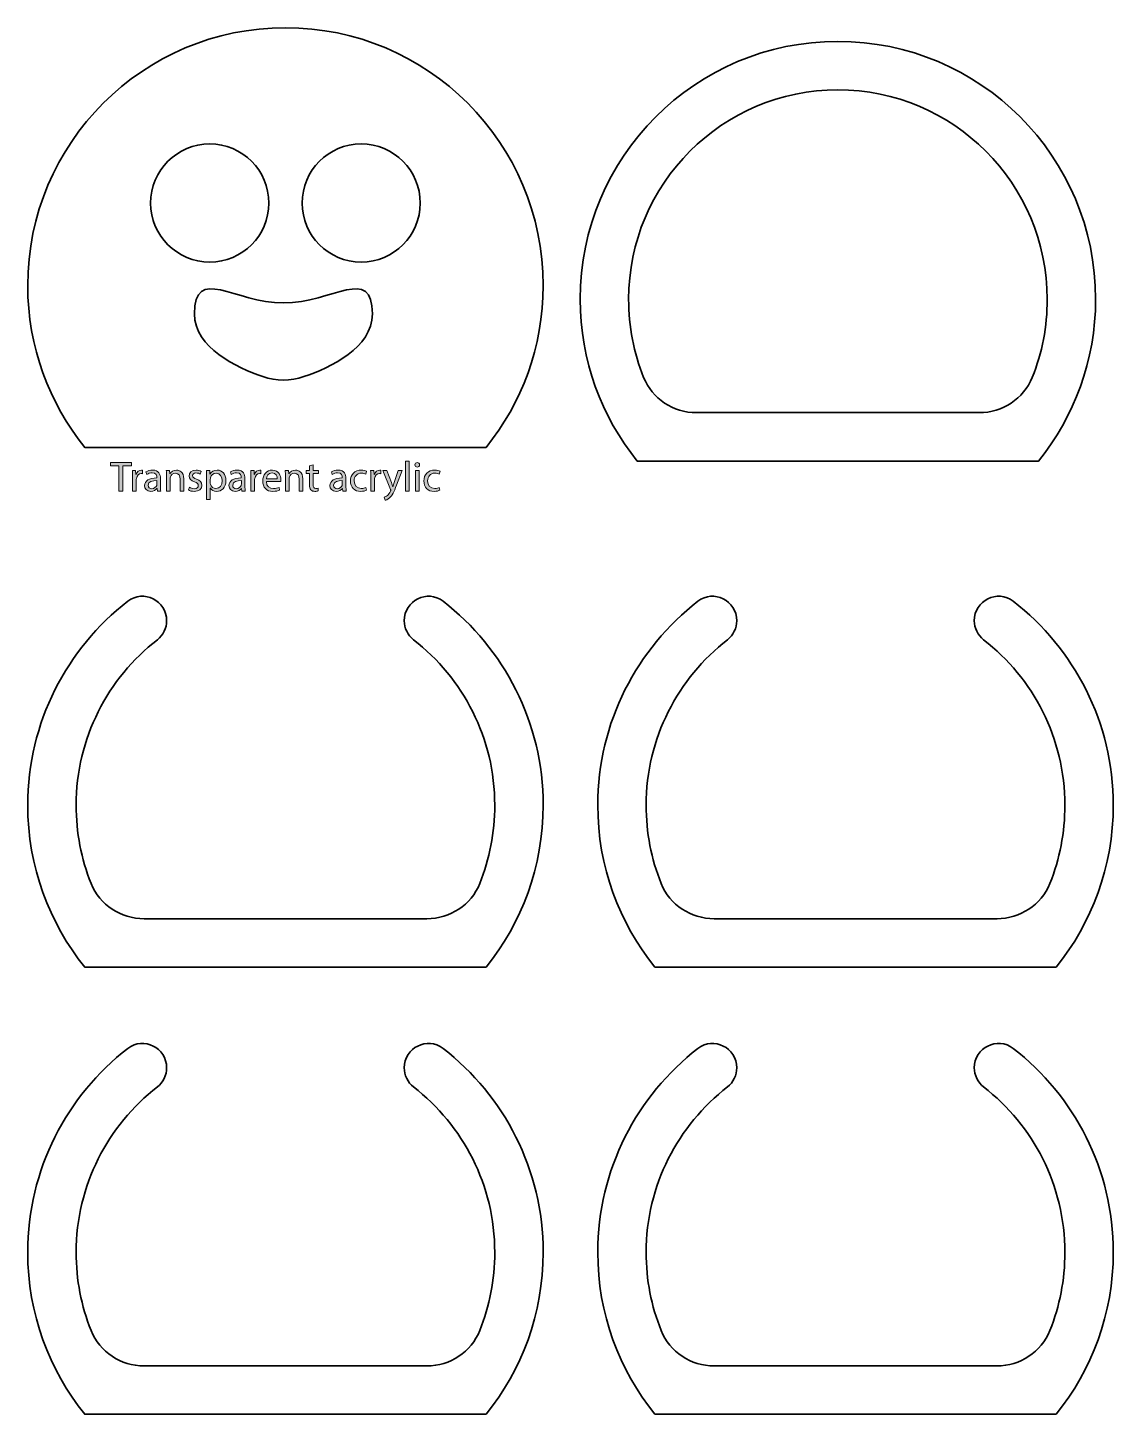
# Model space of a CAD drawing. Header units: inches. Extents: x 0.5 to 19.7, y -11.3 to -0.6.
# Drawn here: x 0.48 to 8.89, y -11.29 to -0.56 of the extents above; entities that cross this region are included whole.
import ezdxf

# ---------------------------------------------------------------- set-up
doc = ezdxf.new("R2010")
doc.units = ezdxf.units.IN
doc.header["$MEASUREMENT"] = 0
doc.layers.add('_U+0421_U+043B_U+043E_U+0439 1', color=7, linetype='Continuous')

# ---------------------------------------------------------------- blocks, each defined once
blk = doc.blocks.new('block 2')
at = {"layer": '_U+0421_U+043B_U+043E_U+0439 1', "lineweight": 0}
for points, knots in [([(1.506, -4.106), (1.506, -4.12), (1.507, -4.133), (1.509, -4.144), (1.509, -4.144), (1.483, -4.144), (1.483, -4.144), (1.483, -4.144), (1.48, -4.124), (1.48, -4.124), (1.48, -4.124), (1.479, -4.124), (1.479, -4.124), (1.471, -4.136), (1.454, -4.147), (1.431, -4.147), (1.399, -4.147), (1.383, -4.125), (1.383, -4.102), (1.383, -4.064), (1.417, -4.043), (1.478, -4.043), (1.478, -4.043), (1.478, -4.04), (1.478, -4.04), (1.478, -4.027), (1.474, -4.003), (1.442, -4.003), (1.427, -4.003), (1.412, -4.008), (1.401, -4.015), (1.401, -4.015), (1.394, -3.996), (1.394, -3.996), (1.407, -3.988), (1.426, -3.982), (1.446, -3.982), (1.494, -3.982), (1.506, -4.015), (1.506, -4.047), (1.506, -4.047), (1.506, -4.106), (1.506, -4.106)], [0, 0, 0, 0, 1, 1, 1, 2, 2, 2, 3, 3, 3, 4, 4, 4, 5, 5, 5, 6, 6, 6, 7, 7, 7, 8, 8, 8, 9, 9, 9, 10, 10, 10, 11, 11, 11, 12, 12, 12, 13, 13, 13, 14, 14, 14, 14]), ([(1.478, -4.063), (1.447, -4.062), (1.411, -4.068), (1.411, -4.099), (1.411, -4.117), (1.424, -4.126), (1.439, -4.126), (1.459, -4.126), (1.472, -4.113), (1.477, -4.1), (1.478, -4.097), (1.478, -4.094), (1.478, -4.091), (1.478, -4.091), (1.478, -4.063), (1.478, -4.063)], [0, 0, 0, 0, 1, 1, 1, 2, 2, 2, 3, 3, 3, 4, 4, 4, 5, 5, 5, 5])]:
    blk.add_open_spline(points, degree=3, knots=knots, dxfattribs=at)
blk = doc.blocks.new('block 3')
at = {"layer": '_U+0421_U+043B_U+043E_U+0439 1', "lineweight": 0}
for points, knots in [([(2.013, -4.062), (2.013, -4.119), (1.978, -4.147), (1.941, -4.147), (1.92, -4.147), (1.902, -4.138), (1.893, -4.123), (1.893, -4.123), (1.892, -4.123), (1.892, -4.123), (1.892, -4.123), (1.892, -4.209), (1.892, -4.209), (1.892, -4.209), (1.863, -4.209), (1.863, -4.209), (1.863, -4.209), (1.863, -4.037), (1.863, -4.037), (1.863, -4.017), (1.863, -4.001), (1.862, -3.986), (1.862, -3.986), (1.888, -3.986), (1.888, -3.986), (1.888, -3.986), (1.889, -4.013), (1.889, -4.013), (1.889, -4.013), (1.89, -4.013), (1.89, -4.013), (1.902, -3.994), (1.92, -3.982), (1.946, -3.982), (1.984, -3.982), (2.013, -4.014), (2.013, -4.062)], [0, 0, 0, 0, 1, 1, 1, 2, 2, 2, 3, 3, 3, 4, 4, 4, 5, 5, 5, 6, 6, 6, 7, 7, 7, 8, 8, 8, 9, 9, 9, 10, 10, 10, 11, 11, 11, 12, 12, 12, 12]), ([(1.984, -4.064), (1.984, -4.032), (1.968, -4.005), (1.937, -4.005), (1.918, -4.005), (1.899, -4.019), (1.894, -4.041), (1.893, -4.044), (1.892, -4.048), (1.892, -4.052), (1.892, -4.052), (1.892, -4.079), (1.892, -4.079), (1.892, -4.084), (1.893, -4.088), (1.893, -4.091), (1.898, -4.111), (1.916, -4.125), (1.936, -4.125), (1.967, -4.125), (1.984, -4.1), (1.984, -4.064)], [0, 0, 0, 0, 1, 1, 1, 2, 2, 2, 3, 3, 3, 4, 4, 4, 5, 5, 5, 6, 6, 6, 7, 7, 7, 7])]:
    blk.add_open_spline(points, degree=3, knots=knots, dxfattribs=at)
blk = doc.blocks.new('block 4')
at = {"layer": '_U+0421_U+043B_U+043E_U+0439 1', "lineweight": 0}
for points, knots in [([(2.161, -4.106), (2.161, -4.12), (2.161, -4.133), (2.163, -4.144), (2.163, -4.144), (2.137, -4.144), (2.137, -4.144), (2.137, -4.144), (2.135, -4.124), (2.135, -4.124), (2.135, -4.124), (2.134, -4.124), (2.134, -4.124), (2.125, -4.136), (2.108, -4.147), (2.085, -4.147), (2.053, -4.147), (2.037, -4.125), (2.037, -4.102), (2.037, -4.064), (2.071, -4.043), (2.132, -4.043), (2.132, -4.043), (2.132, -4.04), (2.132, -4.04), (2.132, -4.027), (2.129, -4.003), (2.096, -4.003), (2.081, -4.003), (2.066, -4.008), (2.055, -4.015), (2.055, -4.015), (2.048, -3.996), (2.048, -3.996), (2.062, -3.988), (2.08, -3.982), (2.1, -3.982), (2.149, -3.982), (2.161, -4.015), (2.161, -4.047), (2.161, -4.047), (2.161, -4.106), (2.161, -4.106)], [0, 0, 0, 0, 1, 1, 1, 2, 2, 2, 3, 3, 3, 4, 4, 4, 5, 5, 5, 6, 6, 6, 7, 7, 7, 8, 8, 8, 9, 9, 9, 10, 10, 10, 11, 11, 11, 12, 12, 12, 13, 13, 13, 14, 14, 14, 14]), ([(2.133, -4.063), (2.101, -4.062), (2.066, -4.068), (2.066, -4.099), (2.066, -4.117), (2.078, -4.126), (2.093, -4.126), (2.113, -4.126), (2.127, -4.113), (2.131, -4.1), (2.132, -4.097), (2.133, -4.094), (2.133, -4.091), (2.133, -4.091), (2.133, -4.063), (2.133, -4.063)], [0, 0, 0, 0, 1, 1, 1, 2, 2, 2, 3, 3, 3, 4, 4, 4, 5, 5, 5, 5])]:
    blk.add_open_spline(points, degree=3, knots=knots, dxfattribs=at)
blk = doc.blocks.new('block 5')
at = {"layer": '_U+0421_U+043B_U+043E_U+0439 1', "lineweight": 0}
for points, knots in [([(2.439, -4.057), (2.439, -4.062), (2.438, -4.067), (2.438, -4.07), (2.438, -4.07), (2.327, -4.07), (2.327, -4.07), (2.327, -4.109), (2.352, -4.125), (2.381, -4.125), (2.401, -4.125), (2.414, -4.121), (2.425, -4.117), (2.425, -4.117), (2.429, -4.137), (2.429, -4.137), (2.419, -4.142), (2.402, -4.147), (2.377, -4.147), (2.328, -4.147), (2.299, -4.115), (2.299, -4.067), (2.299, -4.02), (2.327, -3.982), (2.373, -3.982), (2.425, -3.982), (2.439, -4.027), (2.439, -4.057)], [0, 0, 0, 0, 1, 1, 1, 2, 2, 2, 3, 3, 3, 4, 4, 4, 5, 5, 5, 6, 6, 6, 7, 7, 7, 8, 8, 8, 9, 9, 9, 9]), ([(2.411, -4.049), (2.411, -4.031), (2.403, -4.003), (2.371, -4.003), (2.342, -4.003), (2.329, -4.029), (2.327, -4.049), (2.327, -4.049), (2.411, -4.049), (2.411, -4.049)], [0, 0, 0, 0, 1, 1, 1, 2, 2, 2, 3, 3, 3, 3])]:
    blk.add_open_spline(points, degree=3, knots=knots, dxfattribs=at)
blk = doc.blocks.new('block 6')
at = {"layer": '_U+0421_U+043B_U+043E_U+0439 1', "lineweight": 0}
for points, knots in [([(2.943, -4.106), (2.943, -4.12), (2.944, -4.133), (2.946, -4.144), (2.946, -4.144), (2.919, -4.144), (2.919, -4.144), (2.919, -4.144), (2.917, -4.124), (2.917, -4.124), (2.917, -4.124), (2.916, -4.124), (2.916, -4.124), (2.907, -4.136), (2.89, -4.147), (2.868, -4.147), (2.836, -4.147), (2.819, -4.125), (2.819, -4.102), (2.819, -4.064), (2.853, -4.043), (2.914, -4.043), (2.914, -4.043), (2.914, -4.04), (2.914, -4.04), (2.914, -4.027), (2.911, -4.003), (2.879, -4.003), (2.864, -4.003), (2.848, -4.008), (2.837, -4.015), (2.837, -4.015), (2.831, -3.996), (2.831, -3.996), (2.844, -3.988), (2.863, -3.982), (2.883, -3.982), (2.931, -3.982), (2.943, -4.015), (2.943, -4.047), (2.943, -4.047), (2.943, -4.106), (2.943, -4.106)], [0, 0, 0, 0, 1, 1, 1, 2, 2, 2, 3, 3, 3, 4, 4, 4, 5, 5, 5, 6, 6, 6, 7, 7, 7, 8, 8, 8, 9, 9, 9, 10, 10, 10, 11, 11, 11, 12, 12, 12, 13, 13, 13, 14, 14, 14, 14]), ([(2.915, -4.063), (2.884, -4.062), (2.848, -4.068), (2.848, -4.099), (2.848, -4.117), (2.861, -4.126), (2.875, -4.126), (2.896, -4.126), (2.909, -4.113), (2.913, -4.1), (2.914, -4.097), (2.915, -4.094), (2.915, -4.091), (2.915, -4.091), (2.915, -4.063), (2.915, -4.063)], [0, 0, 0, 0, 1, 1, 1, 2, 2, 2, 3, 3, 3, 4, 4, 4, 5, 5, 5, 5])]:
    blk.add_open_spline(points, degree=3, knots=knots, dxfattribs=at)

msp = doc.modelspace()

# ---------------------------------------------------------------- hatches: boundary and pattern name
at = {"layer": '_U+0421_U+043B_U+043E_U+0439 1', "true_color": 0x662d91}
h = msp.add_hatch(color=197, dxfattribs=at)
h.dxf.hatch_style = 2
h.paths.add_polyline_path([(1.118, -3.924), (1.281, -3.924), (1.281, -3.948), (1.214, -3.948), (1.214, -4.144), (1.185, -4.144), (1.185, -3.948), (1.118, -3.948)])
edge = h.paths.add_edge_path()
edge.add_spline(control_points=[(1.316, -4.017), (1.316, -4.017), (1.315, -4.017), (1.315, -4.017), (1.315, -4.017), (1.314, -3.986), (1.314, -3.986), (1.314, -3.986), (1.289, -3.986), (1.289, -3.986), (1.29, -4), (1.29, -4.016), (1.29, -4.035), (1.29, -4.035), (1.29, -4.144), (1.29, -4.144), (1.29, -4.144), (1.318, -4.144), (1.318, -4.144), (1.318, -4.144), (1.318, -4.06), (1.318, -4.06), (1.318, -4.055), (1.319, -4.05), (1.32, -4.046), (1.324, -4.025), (1.338, -4.009), (1.358, -4.009), (1.362, -4.009), (1.365, -4.01), (1.368, -4.01), (1.368, -4.01), (1.368, -3.983), (1.368, -3.983), (1.365, -3.982), (1.363, -3.982), (1.36, -3.982), (1.341, -3.982), (1.323, -3.995), (1.316, -4.017)], knot_values=[0, 0, 0, 0, 1, 1, 1, 2, 2, 2, 3, 3, 3, 4, 4, 4, 5, 5, 5, 6, 6, 6, 7, 7, 7, 8, 8, 8, 9, 9, 9, 10, 10, 10, 11, 11, 11, 12, 12, 12, 13, 13, 13, 13], degree=3, periodic=1)
edge = h.paths.add_edge_path()
edge.add_spline(control_points=[(1.506, -4.106), (1.506, -4.12), (1.507, -4.133), (1.509, -4.144), (1.509, -4.144), (1.483, -4.144), (1.483, -4.144), (1.483, -4.144), (1.48, -4.124), (1.48, -4.124), (1.48, -4.124), (1.479, -4.124), (1.479, -4.124), (1.471, -4.136), (1.454, -4.147), (1.431, -4.147), (1.399, -4.147), (1.383, -4.125), (1.383, -4.102), (1.383, -4.064), (1.417, -4.043), (1.478, -4.043), (1.478, -4.043), (1.478, -4.04), (1.478, -4.04), (1.478, -4.027), (1.474, -4.003), (1.442, -4.003), (1.427, -4.003), (1.412, -4.008), (1.401, -4.015), (1.401, -4.015), (1.394, -3.996), (1.394, -3.996), (1.407, -3.988), (1.426, -3.982), (1.446, -3.982), (1.494, -3.982), (1.506, -4.015), (1.506, -4.047), (1.506, -4.047), (1.506, -4.106), (1.506, -4.106)], knot_values=[0, 0, 0, 0, 1, 1, 1, 2, 2, 2, 3, 3, 3, 4, 4, 4, 5, 5, 5, 6, 6, 6, 7, 7, 7, 8, 8, 8, 9, 9, 9, 10, 10, 10, 11, 11, 11, 12, 12, 12, 13, 13, 13, 14, 14, 14, 14], degree=3, periodic=1)
edge = h.paths.add_edge_path()
edge.add_spline(control_points=[(1.478, -4.063), (1.447, -4.062), (1.411, -4.068), (1.411, -4.099), (1.411, -4.117), (1.424, -4.126), (1.439, -4.126), (1.459, -4.126), (1.472, -4.113), (1.477, -4.1), (1.478, -4.097), (1.478, -4.094), (1.478, -4.091), (1.478, -4.091), (1.478, -4.063), (1.478, -4.063)], knot_values=[0, 0, 0, 0, 1, 1, 1, 2, 2, 2, 3, 3, 3, 4, 4, 4, 5, 5, 5, 5], degree=3, periodic=1)
edge = h.paths.add_edge_path()
edge.add_spline(control_points=[(1.631, -3.982), (1.605, -3.982), (1.587, -3.997), (1.579, -4.012), (1.579, -4.012), (1.578, -4.012), (1.578, -4.012), (1.578, -4.012), (1.577, -3.986), (1.577, -3.986), (1.577, -3.986), (1.551, -3.986), (1.551, -3.986), (1.552, -3.999), (1.553, -4.012), (1.553, -4.028), (1.553, -4.028), (1.553, -4.144), (1.553, -4.144), (1.553, -4.144), (1.581, -4.144), (1.581, -4.144), (1.581, -4.144), (1.581, -4.049), (1.581, -4.049), (1.581, -4.044), (1.582, -4.039), (1.583, -4.035), (1.588, -4.019), (1.603, -4.006), (1.622, -4.006), (1.649, -4.006), (1.659, -4.027), (1.659, -4.053), (1.659, -4.053), (1.659, -4.144), (1.659, -4.144), (1.659, -4.144), (1.687, -4.144), (1.687, -4.144), (1.687, -4.144), (1.687, -4.049), (1.687, -4.049), (1.687, -3.995), (1.653, -3.982), (1.631, -3.982)], knot_values=[0, 0, 0, 0, 1, 1, 1, 2, 2, 2, 3, 3, 3, 4, 4, 4, 5, 5, 5, 6, 6, 6, 7, 7, 7, 8, 8, 8, 9, 9, 9, 10, 10, 10, 11, 11, 11, 12, 12, 12, 13, 13, 13, 14, 14, 14, 15, 15, 15, 15], degree=3, periodic=1)
edge = h.paths.add_edge_path()
edge.add_spline(control_points=[(1.785, -4.052), (1.764, -4.044), (1.755, -4.038), (1.755, -4.025), (1.755, -4.013), (1.764, -4.004), (1.781, -4.004), (1.796, -4.004), (1.808, -4.009), (1.814, -4.013), (1.814, -4.013), (1.821, -3.992), (1.821, -3.992), (1.812, -3.987), (1.798, -3.982), (1.782, -3.982), (1.748, -3.982), (1.728, -4.003), (1.728, -4.028), (1.728, -4.047), (1.741, -4.063), (1.769, -4.073), (1.791, -4.081), (1.799, -4.089), (1.799, -4.102), (1.799, -4.115), (1.789, -4.126), (1.768, -4.126), (1.754, -4.126), (1.739, -4.12), (1.73, -4.114), (1.73, -4.114), (1.723, -4.136), (1.723, -4.136), (1.734, -4.143), (1.75, -4.147), (1.767, -4.147), (1.805, -4.147), (1.827, -4.127), (1.827, -4.1), (1.827, -4.076), (1.812, -4.062), (1.785, -4.052)], knot_values=[0, 0, 0, 0, 1, 1, 1, 2, 2, 2, 3, 3, 3, 4, 4, 4, 5, 5, 5, 6, 6, 6, 7, 7, 7, 8, 8, 8, 9, 9, 9, 10, 10, 10, 11, 11, 11, 12, 12, 12, 13, 13, 13, 14, 14, 14, 14], degree=3, periodic=1)
edge = h.paths.add_edge_path()
edge.add_spline(control_points=[(2.013, -4.062), (2.013, -4.119), (1.978, -4.147), (1.941, -4.147), (1.92, -4.147), (1.902, -4.138), (1.893, -4.123), (1.893, -4.123), (1.892, -4.123), (1.892, -4.123), (1.892, -4.123), (1.892, -4.209), (1.892, -4.209), (1.892, -4.209), (1.863, -4.209), (1.863, -4.209), (1.863, -4.209), (1.863, -4.037), (1.863, -4.037), (1.863, -4.017), (1.863, -4.001), (1.862, -3.986), (1.862, -3.986), (1.888, -3.986), (1.888, -3.986), (1.888, -3.986), (1.889, -4.013), (1.889, -4.013), (1.889, -4.013), (1.89, -4.013), (1.89, -4.013), (1.902, -3.994), (1.92, -3.982), (1.946, -3.982), (1.984, -3.982), (2.013, -4.014), (2.013, -4.062)], knot_values=[0, 0, 0, 0, 1, 1, 1, 2, 2, 2, 3, 3, 3, 4, 4, 4, 5, 5, 5, 6, 6, 6, 7, 7, 7, 8, 8, 8, 9, 9, 9, 10, 10, 10, 11, 11, 11, 12, 12, 12, 12], degree=3, periodic=1)
edge = h.paths.add_edge_path()
edge.add_spline(control_points=[(1.984, -4.064), (1.984, -4.032), (1.968, -4.005), (1.937, -4.005), (1.918, -4.005), (1.899, -4.019), (1.894, -4.041), (1.893, -4.044), (1.892, -4.048), (1.892, -4.052), (1.892, -4.052), (1.892, -4.079), (1.892, -4.079), (1.892, -4.084), (1.893, -4.088), (1.893, -4.091), (1.898, -4.111), (1.916, -4.125), (1.936, -4.125), (1.967, -4.125), (1.984, -4.1), (1.984, -4.064)], knot_values=[0, 0, 0, 0, 1, 1, 1, 2, 2, 2, 3, 3, 3, 4, 4, 4, 5, 5, 5, 6, 6, 6, 7, 7, 7, 7], degree=3, periodic=1)
edge = h.paths.add_edge_path()
edge.add_spline(control_points=[(2.161, -4.106), (2.161, -4.12), (2.161, -4.133), (2.163, -4.144), (2.163, -4.144), (2.137, -4.144), (2.137, -4.144), (2.137, -4.144), (2.135, -4.124), (2.135, -4.124), (2.135, -4.124), (2.134, -4.124), (2.134, -4.124), (2.125, -4.136), (2.108, -4.147), (2.085, -4.147), (2.053, -4.147), (2.037, -4.125), (2.037, -4.102), (2.037, -4.064), (2.071, -4.043), (2.132, -4.043), (2.132, -4.043), (2.132, -4.04), (2.132, -4.04), (2.132, -4.027), (2.129, -4.003), (2.096, -4.003), (2.081, -4.003), (2.066, -4.008), (2.055, -4.015), (2.055, -4.015), (2.048, -3.996), (2.048, -3.996), (2.062, -3.988), (2.08, -3.982), (2.1, -3.982), (2.149, -3.982), (2.161, -4.015), (2.161, -4.047), (2.161, -4.047), (2.161, -4.106), (2.161, -4.106)], knot_values=[0, 0, 0, 0, 1, 1, 1, 2, 2, 2, 3, 3, 3, 4, 4, 4, 5, 5, 5, 6, 6, 6, 7, 7, 7, 8, 8, 8, 9, 9, 9, 10, 10, 10, 11, 11, 11, 12, 12, 12, 13, 13, 13, 14, 14, 14, 14], degree=3, periodic=1)
edge = h.paths.add_edge_path()
edge.add_spline(control_points=[(2.133, -4.063), (2.101, -4.062), (2.066, -4.068), (2.066, -4.099), (2.066, -4.117), (2.078, -4.126), (2.093, -4.126), (2.113, -4.126), (2.127, -4.113), (2.131, -4.1), (2.132, -4.097), (2.133, -4.094), (2.133, -4.091), (2.133, -4.091), (2.133, -4.063), (2.133, -4.063)], knot_values=[0, 0, 0, 0, 1, 1, 1, 2, 2, 2, 3, 3, 3, 4, 4, 4, 5, 5, 5, 5], degree=3, periodic=1)
edge = h.paths.add_edge_path()
edge.add_spline(control_points=[(2.233, -4.017), (2.233, -4.017), (2.232, -4.017), (2.232, -4.017), (2.232, -4.017), (2.231, -3.986), (2.231, -3.986), (2.231, -3.986), (2.206, -3.986), (2.206, -3.986), (2.207, -4), (2.207, -4.016), (2.207, -4.035), (2.207, -4.035), (2.207, -4.144), (2.207, -4.144), (2.207, -4.144), (2.235, -4.144), (2.235, -4.144), (2.235, -4.144), (2.235, -4.06), (2.235, -4.06), (2.235, -4.055), (2.236, -4.05), (2.237, -4.046), (2.241, -4.025), (2.255, -4.009), (2.275, -4.009), (2.279, -4.009), (2.282, -4.01), (2.285, -4.01), (2.285, -4.01), (2.285, -3.983), (2.285, -3.983), (2.282, -3.982), (2.28, -3.982), (2.277, -3.982), (2.258, -3.982), (2.24, -3.995), (2.233, -4.017)], knot_values=[0, 0, 0, 0, 1, 1, 1, 2, 2, 2, 3, 3, 3, 4, 4, 4, 5, 5, 5, 6, 6, 6, 7, 7, 7, 8, 8, 8, 9, 9, 9, 10, 10, 10, 11, 11, 11, 12, 12, 12, 13, 13, 13, 13], degree=3, periodic=1)
edge = h.paths.add_edge_path()
edge.add_spline(control_points=[(2.439, -4.057), (2.439, -4.062), (2.438, -4.067), (2.438, -4.07), (2.438, -4.07), (2.327, -4.07), (2.327, -4.07), (2.327, -4.109), (2.352, -4.125), (2.381, -4.125), (2.401, -4.125), (2.414, -4.121), (2.425, -4.117), (2.425, -4.117), (2.429, -4.137), (2.429, -4.137), (2.419, -4.142), (2.402, -4.147), (2.377, -4.147), (2.328, -4.147), (2.299, -4.115), (2.299, -4.067), (2.299, -4.02), (2.327, -3.982), (2.373, -3.982), (2.425, -3.982), (2.439, -4.027), (2.439, -4.057)], knot_values=[0, 0, 0, 0, 1, 1, 1, 2, 2, 2, 3, 3, 3, 4, 4, 4, 5, 5, 5, 6, 6, 6, 7, 7, 7, 8, 8, 8, 9, 9, 9, 9], degree=3, periodic=1)
edge = h.paths.add_edge_path()
edge.add_spline(control_points=[(2.411, -4.049), (2.411, -4.031), (2.403, -4.003), (2.371, -4.003), (2.342, -4.003), (2.329, -4.029), (2.327, -4.049), (2.327, -4.049), (2.411, -4.049), (2.411, -4.049)], knot_values=[0, 0, 0, 0, 1, 1, 1, 2, 2, 2, 3, 3, 3, 3], degree=3, periodic=1)
edge = h.paths.add_edge_path()
edge.add_spline(control_points=[(2.553, -3.982), (2.527, -3.982), (2.509, -3.997), (2.501, -4.012), (2.501, -4.012), (2.5, -4.012), (2.5, -4.012), (2.5, -4.012), (2.498, -3.986), (2.498, -3.986), (2.498, -3.986), (2.473, -3.986), (2.473, -3.986), (2.474, -3.999), (2.474, -4.012), (2.474, -4.028), (2.474, -4.028), (2.474, -4.144), (2.474, -4.144), (2.474, -4.144), (2.503, -4.144), (2.503, -4.144), (2.503, -4.144), (2.503, -4.049), (2.503, -4.049), (2.503, -4.044), (2.504, -4.039), (2.505, -4.035), (2.51, -4.019), (2.525, -4.006), (2.544, -4.006), (2.571, -4.006), (2.58, -4.027), (2.58, -4.053), (2.58, -4.053), (2.58, -4.144), (2.58, -4.144), (2.58, -4.144), (2.609, -4.144), (2.609, -4.144), (2.609, -4.144), (2.609, -4.049), (2.609, -4.049), (2.609, -3.995), (2.575, -3.982), (2.553, -3.982)], knot_values=[0, 0, 0, 0, 1, 1, 1, 2, 2, 2, 3, 3, 3, 4, 4, 4, 5, 5, 5, 6, 6, 6, 7, 7, 7, 8, 8, 8, 9, 9, 9, 10, 10, 10, 11, 11, 11, 12, 12, 12, 13, 13, 13, 14, 14, 14, 15, 15, 15, 15], degree=3, periodic=1)
edge = h.paths.add_edge_path()
edge.add_spline(control_points=[(2.689, -3.94), (2.689, -3.94), (2.661, -3.948), (2.661, -3.948), (2.661, -3.948), (2.661, -3.986), (2.661, -3.986), (2.661, -3.986), (2.636, -3.986), (2.636, -3.986), (2.636, -3.986), (2.636, -4.008), (2.636, -4.008), (2.636, -4.008), (2.661, -4.008), (2.661, -4.008), (2.661, -4.008), (2.661, -4.094), (2.661, -4.094), (2.661, -4.112), (2.664, -4.127), (2.672, -4.135), (2.679, -4.143), (2.69, -4.147), (2.703, -4.147), (2.714, -4.147), (2.723, -4.145), (2.729, -4.143), (2.729, -4.143), (2.727, -4.122), (2.727, -4.122), (2.724, -4.123), (2.718, -4.124), (2.711, -4.124), (2.695, -4.124), (2.689, -4.112), (2.689, -4.093), (2.689, -4.093), (2.689, -4.008), (2.689, -4.008), (2.689, -4.008), (2.73, -4.008), (2.73, -4.008), (2.73, -4.008), (2.73, -3.986), (2.73, -3.986), (2.73, -3.986), (2.689, -3.986), (2.689, -3.986), (2.689, -3.986), (2.689, -3.94), (2.689, -3.94)], knot_values=[0, 0, 0, 0, 1, 1, 1, 2, 2, 2, 3, 3, 3, 4, 4, 4, 5, 5, 5, 6, 6, 6, 7, 7, 7, 8, 8, 8, 9, 9, 9, 10, 10, 10, 11, 11, 11, 12, 12, 12, 13, 13, 13, 14, 14, 14, 15, 15, 15, 16, 16, 16, 17, 17, 17, 17], degree=3, periodic=1)
edge = h.paths.add_edge_path()
edge.add_spline(control_points=[(2.943, -4.106), (2.943, -4.12), (2.944, -4.133), (2.946, -4.144), (2.946, -4.144), (2.919, -4.144), (2.919, -4.144), (2.919, -4.144), (2.917, -4.124), (2.917, -4.124), (2.917, -4.124), (2.916, -4.124), (2.916, -4.124), (2.907, -4.136), (2.89, -4.147), (2.868, -4.147), (2.836, -4.147), (2.819, -4.125), (2.819, -4.102), (2.819, -4.064), (2.853, -4.043), (2.914, -4.043), (2.914, -4.043), (2.914, -4.04), (2.914, -4.04), (2.914, -4.027), (2.911, -4.003), (2.879, -4.003), (2.864, -4.003), (2.848, -4.008), (2.837, -4.015), (2.837, -4.015), (2.831, -3.996), (2.831, -3.996), (2.844, -3.988), (2.863, -3.982), (2.883, -3.982), (2.931, -3.982), (2.943, -4.015), (2.943, -4.047), (2.943, -4.047), (2.943, -4.106), (2.943, -4.106)], knot_values=[0, 0, 0, 0, 1, 1, 1, 2, 2, 2, 3, 3, 3, 4, 4, 4, 5, 5, 5, 6, 6, 6, 7, 7, 7, 8, 8, 8, 9, 9, 9, 10, 10, 10, 11, 11, 11, 12, 12, 12, 13, 13, 13, 14, 14, 14, 14], degree=3, periodic=1)
edge = h.paths.add_edge_path()
edge.add_spline(control_points=[(2.915, -4.063), (2.884, -4.062), (2.848, -4.068), (2.848, -4.099), (2.848, -4.117), (2.861, -4.126), (2.875, -4.126), (2.896, -4.126), (2.909, -4.113), (2.913, -4.1), (2.914, -4.097), (2.915, -4.094), (2.915, -4.091), (2.915, -4.091), (2.915, -4.063), (2.915, -4.063)], knot_values=[0, 0, 0, 0, 1, 1, 1, 2, 2, 2, 3, 3, 3, 4, 4, 4, 5, 5, 5, 5], degree=3, periodic=1)
edge = h.paths.add_edge_path()
edge.add_spline(control_points=[(3.063, -4.005), (3.079, -4.005), (3.089, -4.009), (3.096, -4.013), (3.096, -4.013), (3.103, -3.991), (3.103, -3.991), (3.095, -3.987), (3.08, -3.982), (3.063, -3.982), (3.011, -3.982), (2.978, -4.018), (2.978, -4.066), (2.978, -4.115), (3.009, -4.147), (3.057, -4.147), (3.078, -4.147), (3.095, -4.142), (3.102, -4.138), (3.102, -4.138), (3.097, -4.116), (3.097, -4.116), (3.089, -4.12), (3.078, -4.124), (3.062, -4.124), (3.03, -4.124), (3.007, -4.102), (3.007, -4.065), (3.007, -4.032), (3.027, -4.005), (3.063, -4.005)], knot_values=[0, 0, 0, 0, 1, 1, 1, 2, 2, 2, 3, 3, 3, 4, 4, 4, 5, 5, 5, 6, 6, 6, 7, 7, 7, 8, 8, 8, 9, 9, 9, 10, 10, 10, 10], degree=3, periodic=1)
edge = h.paths.add_edge_path()
edge.add_spline(control_points=[(3.162, -4.017), (3.162, -4.017), (3.161, -4.017), (3.161, -4.017), (3.161, -4.017), (3.16, -3.986), (3.16, -3.986), (3.16, -3.986), (3.134, -3.986), (3.134, -3.986), (3.135, -4), (3.136, -4.016), (3.136, -4.035), (3.136, -4.035), (3.136, -4.144), (3.136, -4.144), (3.136, -4.144), (3.164, -4.144), (3.164, -4.144), (3.164, -4.144), (3.164, -4.06), (3.164, -4.06), (3.164, -4.055), (3.165, -4.05), (3.165, -4.046), (3.169, -4.025), (3.184, -4.009), (3.204, -4.009), (3.208, -4.009), (3.211, -4.01), (3.214, -4.01), (3.214, -4.01), (3.214, -3.983), (3.214, -3.983), (3.211, -3.982), (3.209, -3.982), (3.206, -3.982), (3.186, -3.982), (3.169, -3.995), (3.162, -4.017)], knot_values=[0, 0, 0, 0, 1, 1, 1, 2, 2, 2, 3, 3, 3, 4, 4, 4, 5, 5, 5, 6, 6, 6, 7, 7, 7, 8, 8, 8, 9, 9, 9, 10, 10, 10, 11, 11, 11, 12, 12, 12, 13, 13, 13, 13], degree=3, periodic=1)
edge = h.paths.add_edge_path()
edge.add_spline(control_points=[(3.317, -4.078), (3.313, -4.09), (3.31, -4.102), (3.307, -4.111), (3.307, -4.111), (3.306, -4.111), (3.306, -4.111), (3.303, -4.102), (3.299, -4.09), (3.296, -4.079), (3.296, -4.079), (3.261, -3.986), (3.261, -3.986), (3.261, -3.986), (3.23, -3.986), (3.23, -3.986), (3.23, -3.986), (3.288, -4.131), (3.288, -4.131), (3.29, -4.135), (3.29, -4.137), (3.29, -4.139), (3.29, -4.141), (3.289, -4.143), (3.288, -4.146), (3.281, -4.161), (3.272, -4.172), (3.264, -4.178), (3.255, -4.185), (3.246, -4.19), (3.239, -4.192), (3.239, -4.192), (3.246, -4.216), (3.246, -4.216), (3.253, -4.215), (3.267, -4.21), (3.281, -4.197), (3.301, -4.18), (3.315, -4.153), (3.335, -4.098), (3.335, -4.098), (3.379, -3.986), (3.379, -3.986), (3.379, -3.986), (3.348, -3.986), (3.348, -3.986), (3.348, -3.986), (3.317, -4.078), (3.317, -4.078)], knot_values=[0, 0, 0, 0, 1, 1, 1, 2, 2, 2, 3, 3, 3, 4, 4, 4, 5, 5, 5, 6, 6, 6, 7, 7, 7, 8, 8, 8, 9, 9, 9, 10, 10, 10, 11, 11, 11, 12, 12, 12, 13, 13, 13, 14, 14, 14, 15, 15, 15, 16, 16, 16, 16], degree=3, periodic=1)
h.paths.add_polyline_path([(3.405, -4.144), (3.433, -4.144), (3.433, -3.912), (3.405, -3.912)])
edge = h.paths.add_edge_path()
edge.add_spline(control_points=[(3.496, -3.923), (3.486, -3.923), (3.478, -3.931), (3.478, -3.941), (3.478, -3.951), (3.485, -3.959), (3.496, -3.959), (3.507, -3.959), (3.514, -3.951), (3.514, -3.941), (3.514, -3.931), (3.507, -3.923), (3.496, -3.923)], knot_values=[0, 0, 0, 0, 1, 1, 1, 2, 2, 2, 3, 3, 3, 4, 4, 4, 4], degree=3, periodic=1)
h.paths.add_polyline_path([(3.482, -4.144), (3.511, -4.144), (3.511, -3.986), (3.482, -3.986)])
edge = h.paths.add_edge_path()
edge.add_spline(control_points=[(3.631, -4.124), (3.599, -4.124), (3.576, -4.102), (3.576, -4.065), (3.576, -4.032), (3.596, -4.005), (3.632, -4.005), (3.647, -4.005), (3.658, -4.009), (3.665, -4.013), (3.665, -4.013), (3.672, -3.991), (3.672, -3.991), (3.664, -3.987), (3.649, -3.982), (3.632, -3.982), (3.58, -3.982), (3.547, -4.018), (3.547, -4.066), (3.547, -4.115), (3.578, -4.147), (3.626, -4.147), (3.647, -4.147), (3.664, -4.142), (3.671, -4.138), (3.671, -4.138), (3.666, -4.116), (3.666, -4.116), (3.658, -4.12), (3.647, -4.124), (3.631, -4.124)], knot_values=[0, 0, 0, 0, 1, 1, 1, 2, 2, 2, 3, 3, 3, 4, 4, 4, 5, 5, 5, 6, 6, 6, 7, 7, 7, 8, 8, 8, 9, 9, 9, 10, 10, 10, 10], degree=3, periodic=1)

# ---------------------------------------------------------------- linework, layer by layer
at = {"layer": '_U+0421_U+043B_U+043E_U+0439 1', "lineweight": 0}
for points in [[(1.118, -3.924), (1.281, -3.924), (1.281, -3.948), (1.214, -3.948), (1.214, -4.144), (1.185, -4.144), (1.185, -3.948), (1.118, -3.948), (1.118, -3.924)], [(3.405, -4.144), (3.433, -4.144), (3.433, -3.912), (3.405, -3.912), (3.405, -4.144)], [(3.482, -4.144), (3.511, -4.144), (3.511, -3.986), (3.482, -3.986), (3.482, -4.144)]]:
    msp.add_lwpolyline(points, dxfattribs=at)
at = {"layer": '_U+0421_U+043B_U+043E_U+0439 1', "color": 197, "lineweight": 35, "true_color": 0x662d91}
msp.add_open_spline([(2.475, -0.556), (1.372, -0.556), (0.478, -1.45), (0.478, -2.553), (0.478, -3.028), (0.644, -3.464), (0.92, -3.806), (0.92, -3.806), (4.029, -3.806), (4.029, -3.806), (4.306, -3.464), (4.471, -3.028), (4.471, -2.553), (4.471, -1.45), (3.577, -0.556), (2.475, -0.556)], degree=3, knots=[0, 0, 0, 0, 1, 1, 1, 2, 2, 2, 3, 3, 3, 4, 4, 4, 5, 5, 5, 5], dxfattribs=at)
at = {"layer": '_U+0421_U+043B_U+043E_U+0439 1', "color": 242, "lineweight": 35, "true_color": 0xc1272d}
for points, knots in [([(6.754, -0.662), (5.652, -0.662), (4.758, -1.556), (4.758, -2.659), (4.758, -3.133), (4.923, -3.569), (5.2, -3.912), (5.2, -3.912), (8.309, -3.912), (8.309, -3.912), (8.585, -3.569), (8.751, -3.133), (8.751, -2.659), (8.751, -1.556), (7.857, -0.662), (6.754, -0.662)], [0, 0, 0, 0, 1, 1, 1, 2, 2, 2, 3, 3, 3, 4, 4, 4, 5, 5, 5, 5]), ([(7.85, -3.537), (7.85, -3.537), (5.658, -3.537), (5.658, -3.537), (5.479, -3.537), (5.316, -3.43), (5.249, -3.264), (5.172, -3.074), (5.133, -2.87), (5.133, -2.659), (5.133, -1.764), (5.86, -1.037), (6.754, -1.037), (7.649, -1.037), (8.376, -1.764), (8.376, -2.659), (8.376, -2.87), (8.337, -3.074), (8.26, -3.264), (8.193, -3.43), (8.03, -3.537), (7.85, -3.537)], [0, 0, 0, 0, 1, 1, 1, 2, 2, 2, 3, 3, 3, 4, 4, 4, 5, 5, 5, 6, 6, 6, 7, 7, 7, 7]), ([(3.395, -5.148), (3.395, -5.148), (3.395, -5.148), (3.395, -5.148), (3.395, -5.206), (3.421, -5.26), (3.467, -5.296), (3.85, -5.593), (4.096, -6.057), (4.096, -6.577), (4.096, -6.789), (4.057, -6.993), (3.98, -7.183), (3.913, -7.349), (3.75, -7.456), (3.571, -7.456), (3.571, -7.456), (1.379, -7.456), (1.379, -7.456), (1.199, -7.456), (1.036, -7.349), (0.969, -7.183), (0.892, -6.993), (0.853, -6.789), (0.853, -6.577), (0.853, -6.057), (1.1, -5.593), (1.482, -5.296), (1.528, -5.26), (1.554, -5.206), (1.554, -5.148), (1.554, -5.148), (1.554, -5.148), (1.554, -5.148), (1.554, -4.992), (1.376, -4.903), (1.253, -4.998), (0.781, -5.363), (0.478, -5.935), (0.478, -6.577), (0.478, -7.052), (0.644, -7.488), (0.92, -7.831), (0.92, -7.831), (4.029, -7.831), (4.029, -7.831), (4.306, -7.488), (4.471, -7.052), (4.471, -6.577), (4.471, -5.935), (4.168, -5.363), (3.696, -4.998), (3.573, -4.903), (3.395, -4.992), (3.395, -5.148)], [0, 0, 0, 0, 1, 1, 1, 2, 2, 2, 3, 3, 3, 4, 4, 4, 5, 5, 5, 6, 6, 6, 7, 7, 7, 8, 8, 8, 9, 9, 9, 10, 10, 10, 11, 11, 11, 12, 12, 12, 13, 13, 13, 14, 14, 14, 15, 15, 15, 16, 16, 16, 17, 17, 17, 18, 18, 18, 18]), ([(7.811, -5.148), (7.811, -5.148), (7.811, -5.148), (7.811, -5.148), (7.811, -5.206), (7.838, -5.26), (7.883, -5.296), (8.266, -5.593), (8.513, -6.057), (8.513, -6.577), (8.513, -6.789), (8.473, -6.993), (8.397, -7.183), (8.33, -7.349), (8.166, -7.456), (7.987, -7.456), (7.987, -7.456), (5.795, -7.456), (5.795, -7.456), (5.616, -7.456), (5.452, -7.349), (5.385, -7.183), (5.309, -6.993), (5.269, -6.789), (5.269, -6.577), (5.269, -6.057), (5.516, -5.593), (5.899, -5.296), (5.944, -5.26), (5.971, -5.206), (5.971, -5.148), (5.971, -5.148), (5.971, -5.148), (5.971, -5.148), (5.971, -4.992), (5.792, -4.903), (5.67, -4.998), (5.198, -5.363), (4.894, -5.935), (4.894, -6.577), (4.894, -7.052), (5.06, -7.488), (5.337, -7.831), (5.337, -7.831), (8.445, -7.831), (8.445, -7.831), (8.722, -7.488), (8.888, -7.052), (8.888, -6.577), (8.888, -5.935), (8.584, -5.363), (8.113, -4.998), (7.99, -4.903), (7.811, -4.992), (7.811, -5.148)], [0, 0, 0, 0, 1, 1, 1, 2, 2, 2, 3, 3, 3, 4, 4, 4, 5, 5, 5, 6, 6, 6, 7, 7, 7, 8, 8, 8, 9, 9, 9, 10, 10, 10, 11, 11, 11, 12, 12, 12, 13, 13, 13, 14, 14, 14, 15, 15, 15, 16, 16, 16, 17, 17, 17, 18, 18, 18, 18]), ([(3.395, -8.611), (3.395, -8.611), (3.395, -8.611), (3.395, -8.611), (3.395, -8.668), (3.421, -8.723), (3.467, -8.759), (3.85, -9.055), (4.096, -9.52), (4.096, -10.04), (4.096, -10.252), (4.057, -10.456), (3.98, -10.645), (3.913, -10.812), (3.75, -10.919), (3.571, -10.919), (3.571, -10.919), (1.379, -10.919), (1.379, -10.919), (1.199, -10.919), (1.036, -10.812), (0.969, -10.645), (0.892, -10.456), (0.853, -10.252), (0.853, -10.04), (0.853, -9.52), (1.1, -9.055), (1.482, -8.759), (1.528, -8.723), (1.554, -8.668), (1.554, -8.611), (1.554, -8.611), (1.554, -8.611), (1.554, -8.611), (1.554, -8.455), (1.376, -8.366), (1.253, -8.461), (0.781, -8.826), (0.478, -9.398), (0.478, -10.04), (0.478, -10.515), (0.644, -10.951), (0.92, -11.294), (0.92, -11.294), (4.029, -11.294), (4.029, -11.294), (4.306, -10.951), (4.471, -10.515), (4.471, -10.04), (4.471, -9.398), (4.168, -8.826), (3.696, -8.461), (3.573, -8.366), (3.395, -8.455), (3.395, -8.611)], [0, 0, 0, 0, 1, 1, 1, 2, 2, 2, 3, 3, 3, 4, 4, 4, 5, 5, 5, 6, 6, 6, 7, 7, 7, 8, 8, 8, 9, 9, 9, 10, 10, 10, 11, 11, 11, 12, 12, 12, 13, 13, 13, 14, 14, 14, 15, 15, 15, 16, 16, 16, 17, 17, 17, 18, 18, 18, 18]), ([(7.811, -8.611), (7.811, -8.611), (7.811, -8.611), (7.811, -8.611), (7.811, -8.668), (7.838, -8.723), (7.883, -8.759), (8.266, -9.055), (8.513, -9.52), (8.513, -10.04), (8.513, -10.252), (8.473, -10.456), (8.397, -10.645), (8.33, -10.812), (8.166, -10.919), (7.987, -10.919), (7.987, -10.919), (5.795, -10.919), (5.795, -10.919), (5.616, -10.919), (5.452, -10.812), (5.385, -10.645), (5.309, -10.456), (5.269, -10.252), (5.269, -10.04), (5.269, -9.52), (5.516, -9.055), (5.899, -8.759), (5.944, -8.723), (5.971, -8.668), (5.971, -8.611), (5.971, -8.611), (5.971, -8.611), (5.971, -8.611), (5.971, -8.455), (5.792, -8.366), (5.67, -8.461), (5.198, -8.826), (4.894, -9.398), (4.894, -10.04), (4.894, -10.515), (5.06, -10.951), (5.337, -11.294), (5.337, -11.294), (8.445, -11.294), (8.445, -11.294), (8.722, -10.951), (8.888, -10.515), (8.888, -10.04), (8.888, -9.398), (8.584, -8.826), (8.113, -8.461), (7.99, -8.366), (7.811, -8.455), (7.811, -8.611)], [0, 0, 0, 0, 1, 1, 1, 2, 2, 2, 3, 3, 3, 4, 4, 4, 5, 5, 5, 6, 6, 6, 7, 7, 7, 8, 8, 8, 9, 9, 9, 10, 10, 10, 11, 11, 11, 12, 12, 12, 13, 13, 13, 14, 14, 14, 15, 15, 15, 16, 16, 16, 17, 17, 17, 18, 18, 18, 18])]:
    msp.add_open_spline(points, degree=3, knots=knots, dxfattribs=at)
at = {"layer": '_U+0421_U+043B_U+043E_U+0439 1', "color": 7, "lineweight": 35, "true_color": 0xffffff}
for points, knots in [([(1.888, -1.456), (1.635, -1.456), (1.43, -1.661), (1.43, -1.914), (1.43, -2.166), (1.635, -2.371), (1.888, -2.371), (2.141, -2.371), (2.346, -2.166), (2.346, -1.914), (2.346, -1.661), (2.141, -1.456), (1.888, -1.456)], [0, 0, 0, 0, 1, 1, 1, 2, 2, 2, 3, 3, 3, 4, 4, 4, 4]), ([(3.061, -1.456), (2.809, -1.456), (2.604, -1.661), (2.604, -1.914), (2.604, -2.166), (2.809, -2.371), (3.061, -2.371), (3.314, -2.371), (3.519, -2.166), (3.519, -1.914), (3.519, -1.661), (3.314, -1.456), (3.061, -1.456)], [0, 0, 0, 0, 1, 1, 1, 2, 2, 2, 3, 3, 3, 4, 4, 4, 4]), ([(1.77, -2.773), (1.77, -2.392), (2.078, -2.687), (2.459, -2.687), (2.84, -2.687), (3.148, -2.392), (3.148, -2.773), (3.148, -3.035), (2.822, -3.188), (2.618, -3.258), (2.515, -3.294), (2.403, -3.294), (2.3, -3.258), (2.096, -3.188), (1.77, -3.035), (1.77, -2.773)], [0, 0, 0, 0, 1, 1, 1, 2, 2, 2, 3, 3, 3, 4, 4, 4, 5, 5, 5, 5])]:
    msp.add_open_spline(points, degree=3, knots=knots, dxfattribs=at)
at = {"layer": '_U+0421_U+043B_U+043E_U+0439 1', "lineweight": 0}
for points, knots in [([(2.689, -3.94), (2.689, -3.94), (2.661, -3.948), (2.661, -3.948), (2.661, -3.948), (2.661, -3.986), (2.661, -3.986), (2.661, -3.986), (2.636, -3.986), (2.636, -3.986), (2.636, -3.986), (2.636, -4.008), (2.636, -4.008), (2.636, -4.008), (2.661, -4.008), (2.661, -4.008), (2.661, -4.008), (2.661, -4.094), (2.661, -4.094), (2.661, -4.112), (2.664, -4.127), (2.672, -4.135), (2.679, -4.143), (2.69, -4.147), (2.703, -4.147), (2.714, -4.147), (2.723, -4.145), (2.729, -4.143), (2.729, -4.143), (2.727, -4.122), (2.727, -4.122), (2.724, -4.123), (2.718, -4.124), (2.711, -4.124), (2.695, -4.124), (2.689, -4.112), (2.689, -4.093), (2.689, -4.093), (2.689, -4.008), (2.689, -4.008), (2.689, -4.008), (2.73, -4.008), (2.73, -4.008), (2.73, -4.008), (2.73, -3.986), (2.73, -3.986), (2.73, -3.986), (2.689, -3.986), (2.689, -3.986), (2.689, -3.986), (2.689, -3.94), (2.689, -3.94)], [0, 0, 0, 0, 1, 1, 1, 2, 2, 2, 3, 3, 3, 4, 4, 4, 5, 5, 5, 6, 6, 6, 7, 7, 7, 8, 8, 8, 9, 9, 9, 10, 10, 10, 11, 11, 11, 12, 12, 12, 13, 13, 13, 14, 14, 14, 15, 15, 15, 16, 16, 16, 17, 17, 17, 17]), ([(3.496, -3.923), (3.486, -3.923), (3.478, -3.931), (3.478, -3.941), (3.478, -3.951), (3.485, -3.959), (3.496, -3.959), (3.507, -3.959), (3.514, -3.951), (3.514, -3.941), (3.514, -3.931), (3.507, -3.923), (3.496, -3.923)], [0, 0, 0, 0, 1, 1, 1, 2, 2, 2, 3, 3, 3, 4, 4, 4, 4]), ([(1.316, -4.017), (1.316, -4.017), (1.315, -4.017), (1.315, -4.017), (1.315, -4.017), (1.314, -3.986), (1.314, -3.986), (1.314, -3.986), (1.289, -3.986), (1.289, -3.986), (1.29, -4), (1.29, -4.016), (1.29, -4.035), (1.29, -4.035), (1.29, -4.144), (1.29, -4.144), (1.29, -4.144), (1.318, -4.144), (1.318, -4.144), (1.318, -4.144), (1.318, -4.06), (1.318, -4.06), (1.318, -4.055), (1.319, -4.05), (1.32, -4.046), (1.324, -4.025), (1.338, -4.009), (1.358, -4.009), (1.362, -4.009), (1.365, -4.01), (1.368, -4.01), (1.368, -4.01), (1.368, -3.983), (1.368, -3.983), (1.365, -3.982), (1.363, -3.982), (1.36, -3.982), (1.341, -3.982), (1.323, -3.995), (1.316, -4.017)], [0, 0, 0, 0, 1, 1, 1, 2, 2, 2, 3, 3, 3, 4, 4, 4, 5, 5, 5, 6, 6, 6, 7, 7, 7, 8, 8, 8, 9, 9, 9, 10, 10, 10, 11, 11, 11, 12, 12, 12, 13, 13, 13, 13]), ([(1.631, -3.982), (1.605, -3.982), (1.587, -3.997), (1.579, -4.012), (1.579, -4.012), (1.578, -4.012), (1.578, -4.012), (1.578, -4.012), (1.577, -3.986), (1.577, -3.986), (1.577, -3.986), (1.551, -3.986), (1.551, -3.986), (1.552, -3.999), (1.553, -4.012), (1.553, -4.028), (1.553, -4.028), (1.553, -4.144), (1.553, -4.144), (1.553, -4.144), (1.581, -4.144), (1.581, -4.144), (1.581, -4.144), (1.581, -4.049), (1.581, -4.049), (1.581, -4.044), (1.582, -4.039), (1.583, -4.035), (1.588, -4.019), (1.603, -4.006), (1.622, -4.006), (1.649, -4.006), (1.659, -4.027), (1.659, -4.053), (1.659, -4.053), (1.659, -4.144), (1.659, -4.144), (1.659, -4.144), (1.687, -4.144), (1.687, -4.144), (1.687, -4.144), (1.687, -4.049), (1.687, -4.049), (1.687, -3.995), (1.653, -3.982), (1.631, -3.982)], [0, 0, 0, 0, 1, 1, 1, 2, 2, 2, 3, 3, 3, 4, 4, 4, 5, 5, 5, 6, 6, 6, 7, 7, 7, 8, 8, 8, 9, 9, 9, 10, 10, 10, 11, 11, 11, 12, 12, 12, 13, 13, 13, 14, 14, 14, 15, 15, 15, 15]), ([(1.785, -4.052), (1.764, -4.044), (1.755, -4.038), (1.755, -4.025), (1.755, -4.013), (1.764, -4.004), (1.781, -4.004), (1.796, -4.004), (1.808, -4.009), (1.814, -4.013), (1.814, -4.013), (1.821, -3.992), (1.821, -3.992), (1.812, -3.987), (1.798, -3.982), (1.782, -3.982), (1.748, -3.982), (1.728, -4.003), (1.728, -4.028), (1.728, -4.047), (1.741, -4.063), (1.769, -4.073), (1.791, -4.081), (1.799, -4.089), (1.799, -4.102), (1.799, -4.115), (1.789, -4.126), (1.768, -4.126), (1.754, -4.126), (1.739, -4.12), (1.73, -4.114), (1.73, -4.114), (1.723, -4.136), (1.723, -4.136), (1.734, -4.143), (1.75, -4.147), (1.767, -4.147), (1.805, -4.147), (1.827, -4.127), (1.827, -4.1), (1.827, -4.076), (1.812, -4.062), (1.785, -4.052)], [0, 0, 0, 0, 1, 1, 1, 2, 2, 2, 3, 3, 3, 4, 4, 4, 5, 5, 5, 6, 6, 6, 7, 7, 7, 8, 8, 8, 9, 9, 9, 10, 10, 10, 11, 11, 11, 12, 12, 12, 13, 13, 13, 14, 14, 14, 14]), ([(2.233, -4.017), (2.233, -4.017), (2.232, -4.017), (2.232, -4.017), (2.232, -4.017), (2.231, -3.986), (2.231, -3.986), (2.231, -3.986), (2.206, -3.986), (2.206, -3.986), (2.207, -4), (2.207, -4.016), (2.207, -4.035), (2.207, -4.035), (2.207, -4.144), (2.207, -4.144), (2.207, -4.144), (2.235, -4.144), (2.235, -4.144), (2.235, -4.144), (2.235, -4.06), (2.235, -4.06), (2.235, -4.055), (2.236, -4.05), (2.237, -4.046), (2.241, -4.025), (2.255, -4.009), (2.275, -4.009), (2.279, -4.009), (2.282, -4.01), (2.285, -4.01), (2.285, -4.01), (2.285, -3.983), (2.285, -3.983), (2.282, -3.982), (2.28, -3.982), (2.277, -3.982), (2.258, -3.982), (2.24, -3.995), (2.233, -4.017)], [0, 0, 0, 0, 1, 1, 1, 2, 2, 2, 3, 3, 3, 4, 4, 4, 5, 5, 5, 6, 6, 6, 7, 7, 7, 8, 8, 8, 9, 9, 9, 10, 10, 10, 11, 11, 11, 12, 12, 12, 13, 13, 13, 13]), ([(2.553, -3.982), (2.527, -3.982), (2.509, -3.997), (2.501, -4.012), (2.501, -4.012), (2.5, -4.012), (2.5, -4.012), (2.5, -4.012), (2.498, -3.986), (2.498, -3.986), (2.498, -3.986), (2.473, -3.986), (2.473, -3.986), (2.474, -3.999), (2.474, -4.012), (2.474, -4.028), (2.474, -4.028), (2.474, -4.144), (2.474, -4.144), (2.474, -4.144), (2.503, -4.144), (2.503, -4.144), (2.503, -4.144), (2.503, -4.049), (2.503, -4.049), (2.503, -4.044), (2.504, -4.039), (2.505, -4.035), (2.51, -4.019), (2.525, -4.006), (2.544, -4.006), (2.571, -4.006), (2.58, -4.027), (2.58, -4.053), (2.58, -4.053), (2.58, -4.144), (2.58, -4.144), (2.58, -4.144), (2.609, -4.144), (2.609, -4.144), (2.609, -4.144), (2.609, -4.049), (2.609, -4.049), (2.609, -3.995), (2.575, -3.982), (2.553, -3.982)], [0, 0, 0, 0, 1, 1, 1, 2, 2, 2, 3, 3, 3, 4, 4, 4, 5, 5, 5, 6, 6, 6, 7, 7, 7, 8, 8, 8, 9, 9, 9, 10, 10, 10, 11, 11, 11, 12, 12, 12, 13, 13, 13, 14, 14, 14, 15, 15, 15, 15]), ([(3.063, -4.005), (3.079, -4.005), (3.089, -4.009), (3.096, -4.013), (3.096, -4.013), (3.103, -3.991), (3.103, -3.991), (3.095, -3.987), (3.08, -3.982), (3.063, -3.982), (3.011, -3.982), (2.978, -4.018), (2.978, -4.066), (2.978, -4.115), (3.009, -4.147), (3.057, -4.147), (3.078, -4.147), (3.095, -4.142), (3.102, -4.138), (3.102, -4.138), (3.097, -4.116), (3.097, -4.116), (3.089, -4.12), (3.078, -4.124), (3.062, -4.124), (3.03, -4.124), (3.007, -4.102), (3.007, -4.065), (3.007, -4.032), (3.027, -4.005), (3.063, -4.005)], [0, 0, 0, 0, 1, 1, 1, 2, 2, 2, 3, 3, 3, 4, 4, 4, 5, 5, 5, 6, 6, 6, 7, 7, 7, 8, 8, 8, 9, 9, 9, 10, 10, 10, 10]), ([(3.162, -4.017), (3.162, -4.017), (3.161, -4.017), (3.161, -4.017), (3.161, -4.017), (3.16, -3.986), (3.16, -3.986), (3.16, -3.986), (3.134, -3.986), (3.134, -3.986), (3.135, -4), (3.136, -4.016), (3.136, -4.035), (3.136, -4.035), (3.136, -4.144), (3.136, -4.144), (3.136, -4.144), (3.164, -4.144), (3.164, -4.144), (3.164, -4.144), (3.164, -4.06), (3.164, -4.06), (3.164, -4.055), (3.165, -4.05), (3.165, -4.046), (3.169, -4.025), (3.184, -4.009), (3.204, -4.009), (3.208, -4.009), (3.211, -4.01), (3.214, -4.01), (3.214, -4.01), (3.214, -3.983), (3.214, -3.983), (3.211, -3.982), (3.209, -3.982), (3.206, -3.982), (3.186, -3.982), (3.169, -3.995), (3.162, -4.017)], [0, 0, 0, 0, 1, 1, 1, 2, 2, 2, 3, 3, 3, 4, 4, 4, 5, 5, 5, 6, 6, 6, 7, 7, 7, 8, 8, 8, 9, 9, 9, 10, 10, 10, 11, 11, 11, 12, 12, 12, 13, 13, 13, 13]), ([(3.317, -4.078), (3.313, -4.09), (3.31, -4.102), (3.307, -4.111), (3.307, -4.111), (3.306, -4.111), (3.306, -4.111), (3.303, -4.102), (3.299, -4.09), (3.296, -4.079), (3.296, -4.079), (3.261, -3.986), (3.261, -3.986), (3.261, -3.986), (3.23, -3.986), (3.23, -3.986), (3.23, -3.986), (3.288, -4.131), (3.288, -4.131), (3.29, -4.135), (3.29, -4.137), (3.29, -4.139), (3.29, -4.141), (3.289, -4.143), (3.288, -4.146), (3.281, -4.161), (3.272, -4.172), (3.264, -4.178), (3.255, -4.185), (3.246, -4.19), (3.239, -4.192), (3.239, -4.192), (3.246, -4.216), (3.246, -4.216), (3.253, -4.215), (3.267, -4.21), (3.281, -4.197), (3.301, -4.18), (3.315, -4.153), (3.335, -4.098), (3.335, -4.098), (3.379, -3.986), (3.379, -3.986), (3.379, -3.986), (3.348, -3.986), (3.348, -3.986), (3.348, -3.986), (3.317, -4.078), (3.317, -4.078)], [0, 0, 0, 0, 1, 1, 1, 2, 2, 2, 3, 3, 3, 4, 4, 4, 5, 5, 5, 6, 6, 6, 7, 7, 7, 8, 8, 8, 9, 9, 9, 10, 10, 10, 11, 11, 11, 12, 12, 12, 13, 13, 13, 14, 14, 14, 15, 15, 15, 16, 16, 16, 16]), ([(3.631, -4.124), (3.599, -4.124), (3.576, -4.102), (3.576, -4.065), (3.576, -4.032), (3.596, -4.005), (3.632, -4.005), (3.647, -4.005), (3.658, -4.009), (3.665, -4.013), (3.665, -4.013), (3.672, -3.991), (3.672, -3.991), (3.664, -3.987), (3.649, -3.982), (3.632, -3.982), (3.58, -3.982), (3.547, -4.018), (3.547, -4.066), (3.547, -4.115), (3.578, -4.147), (3.626, -4.147), (3.647, -4.147), (3.664, -4.142), (3.671, -4.138), (3.671, -4.138), (3.666, -4.116), (3.666, -4.116), (3.658, -4.12), (3.647, -4.124), (3.631, -4.124)], [0, 0, 0, 0, 1, 1, 1, 2, 2, 2, 3, 3, 3, 4, 4, 4, 5, 5, 5, 6, 6, 6, 7, 7, 7, 8, 8, 8, 9, 9, 9, 10, 10, 10, 10])]:
    msp.add_open_spline(points, degree=3, knots=knots, dxfattribs=at)

# ---------------------------------------------------------------- block references
at = {"layer": '_U+0421_U+043B_U+043E_U+0439 1'}
for name in ['block 2', 'block 3', 'block 4', 'block 5', 'block 6']:
    msp.add_blockref(name, (0, 0), dxfattribs=at)

doc.saveas('drawing.dxf')
